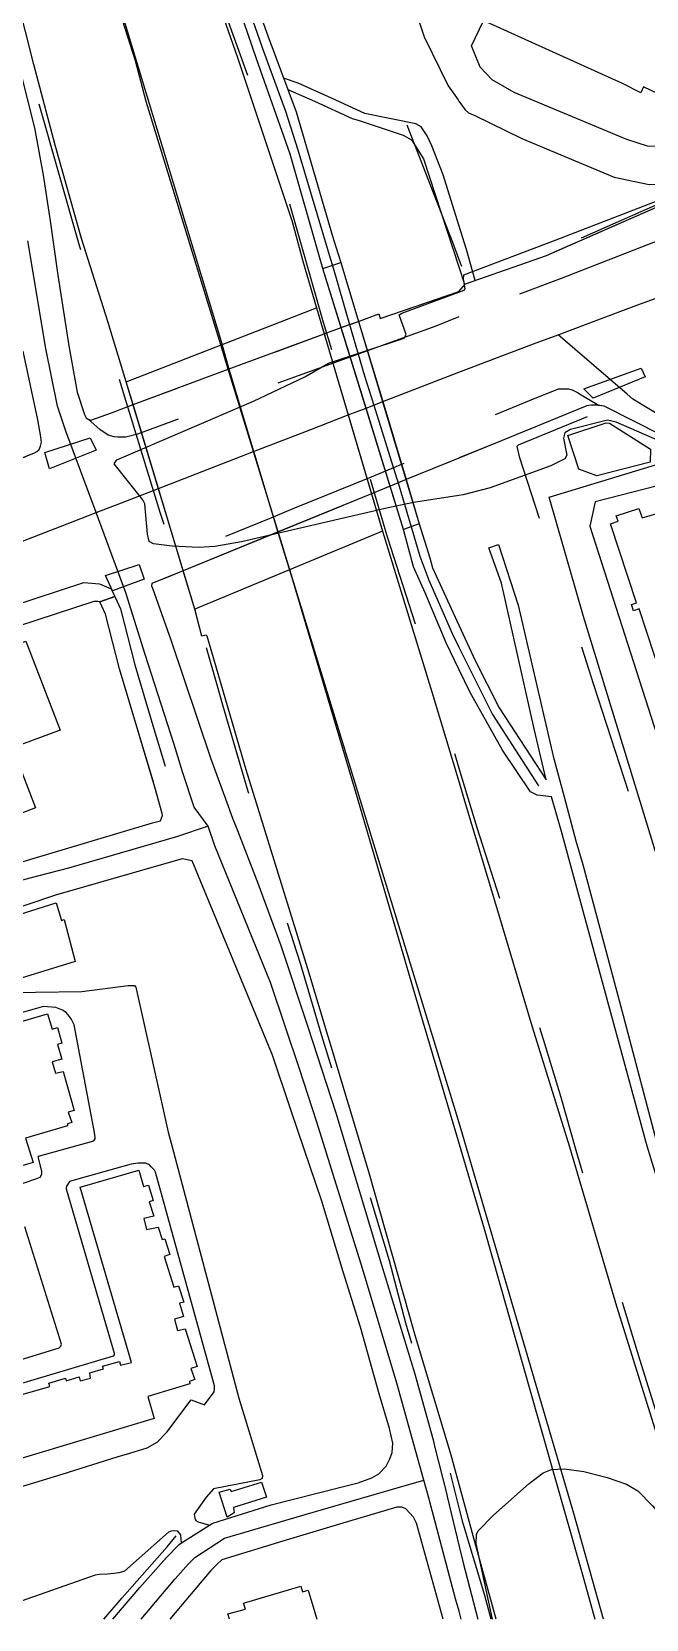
# Model space of a CAD drawing. Header units: millimetres. Extents: x 198785 to 203305, y 542885 to 545889.
# Drawn here: x 202130.2 to 202246.4, y 542885.3 to 543185.8 of the extents above; entities that cross this region are included whole.
import ezdxf

# ---------------------------------------------------------------- set-up
doc = ezdxf.new("R2010")
doc.units = ezdxf.units.MM
doc.linetypes.add('FENCE_25K', pattern=[54.3, 28.7, -9.2, -16.4])
doc.linetypes.add('HIDDEN_IN_25K', pattern=[56.5, 36.5, -20])
for name, color, linetype in [('A0013111', 253, 'Continuous'), ('A0013114', 253, 'Continuous'), ('A0013117', 253, 'Continuous'), ('A0013118', 253, 'Continuous'), ('A0023211', 253, 'Continuous'), ('A0023214', 253, 'Continuous'), ('A0023217', 253, 'Continuous'), ('A0033324', 253, 'Continuous'), ('A0043325', 253, 'Continuous'), ('A0073340', 253, 'Continuous'), ('B0014111', 253, 'Continuous'), ('B0014115', 253, 'Continuous'), ('B0024120', 253, 'Continuous'), ('C0523121', 253, 'Continuous'), ('F0017111', 253, 'Continuous')]:
    doc.layers.add(name, color=color, linetype=linetype)

msp = doc.modelspace()

# ---------------------------------------------------------------- linework, layer by layer
at = {"layer": 'A0013111'}
for points in [[(202119.01, 543335.29), (202135.07, 543283.25), (202154.18, 543223.68), (202169.13, 543180.92), (202179.47, 543149.84), (202181.52, 543142.33), (202184.05, 543133.53), (202185.51, 543128.6), (202190.06, 543113.24), (202194.48, 543098.33), (202196.58, 543091.22), (202200.51, 543078.34), (202205.87, 543060.81), (202211.03, 543043.7), (202212.27, 543039.57), (202218.32, 543019.44), (202224.87, 542997.43), (202231.9, 542974.75), (202240.82, 542944.55), (202248.15, 542921.14), (202252.37, 542907.48), (202254.82, 542901.41), (202258.79, 542893.04), (202263, 542885.31)], [(202218.07, 542885.31), (202217.36, 542887.86), (202213.89, 542900.42), (202211.06, 542910.82), (202209.56, 542916.34), (202202.78, 542938.8), (202193.95, 542970.01), (202182.41, 543008.43), (202170.79, 543046.09), (202163.39, 543071.4), (202163.21, 543071.54), (202162.41, 543071.4), (202161.07, 543076.5), (202158.87, 543083.76), (202154.17, 543099.32), (202149.38, 543115.2), (202148.07, 543119.54), (202144.58, 543130.91), (202139.61, 543146.65), (202134.63, 543164.28), (202130.59, 543179.55), (202125.95, 543198.15)]]:
    msp.add_lwpolyline(points, dxfattribs=at)
at = {"layer": 'A0013114'}
for points in [[(202141.41, 543112.27), (202145.31, 543113.65), (202149.38, 543115.2), (202167.4, 543121.88), (202185.51, 543128.6), (202188.73, 543129.79), (202190.34, 543130.36), (202192.03, 543130.96), (202193.52, 543131.49), (202195.87, 543132.38), (202196.12, 543131.48), (202211, 543136.63), (202212.26, 543138.06), (202227.55, 543143.41), (202260.18, 543157.77), (202289.8, 543169.64), (202324.16, 543182.54), (202344.78, 543190.93)], [(202238.49, 543114.91), (202237.2, 543115.08), (202236.49, 543115.08), (202236.11, 543115.08), (202235.6, 543115.04), (202235.14, 543114.95), (202234.89, 543114.86), (202217.8, 543107.87), (202211.04, 543105.1), (202211.01, 543105.09), (202201.02, 543101), (202199.5, 543100.38), (202198.02, 543099.77), (202194.48, 543098.33), (202176.82, 543091.1), (202158.87, 543083.76), (202152.91, 543081.32)], [(202098.24, 543093.03), (202130.75, 543106.08), (202131.18, 543106.33), (202131.61, 543106.72), (202131.9, 543107.33), (202131.96, 543107.57), (202132.05, 543108.07)], [(202143.08, 543077.85), (202142.71, 543077.96), (202141.97, 543077.96), (202127.54, 543073.21), (202105.52, 543065.44), (202105.46, 543065.09), (202105.48, 543064.86), (202108.1, 543054.4), (202115.9, 543028.73), (202116.46, 543028.31), (202120.36, 543026.63), (202120.58, 543026.63), (202121.23, 543026.67), (202123.69, 543027.27), (202153.09, 543036.04), (202154.58, 543036.42), (202154.97, 543037.42)], [(202166.86, 543040.58), (202168.19, 543036.93), (202169.11, 543034.57)], [(202160.53, 543028.85), (202158.68, 543029.2), (202134.7, 543022.36), (202118.01, 543016.71), (202107.6, 543010.34), (202100.33, 543005.06), (202084.29, 542992.97), (202066.05, 542979.18), (202044.69, 542963.27), (202031.98, 542954.13), (202031.87, 542954.04), (202031.56, 542953.44), (202031.54, 542952.98)], [(202206.4, 542918.07), (202208.66, 542909.14), (202208.8, 542908.56)], [(202145.56, 542885.31), (202150.65, 542891.31), (202155.68, 542896.99), (202158.1, 542899.43), (202158.54, 542899.77), (202163.83, 542903.14), (202164.48, 542903.5), (202175.52, 542906.96), (202188.69, 542910.3), (202191.97, 542911.14), (202194.56, 542912.08), (202195.89, 542912.81), (202197.24, 542914.25), (202197.95, 542915.65)], [(202200.23, 542906.52), (202199.26, 542906.54), (202188.41, 542903.31), (202177.68, 542900.06), (202166.14, 542896.56), (202165.22, 542895.64), (202164.07, 542894.54), (202156.31, 542885.31)]]:
    msp.add_lwpolyline(points, dxfattribs=at)
at = {"layer": 'A0013117'}
for points in [[(202224.56, 543041.93), (202219.28, 543049.81), (202213.14, 543060.74), (202211.02, 543065.11), (202208.59, 543070.12), (202204.62, 543079.59), (202202.43, 543084.49), (202200.56, 543091.55), (202198.02, 543099.77), (202193.45, 543114.55), (202188.73, 543129.79), (202185.28, 543140.96), (202179.1, 543162.6), (202172.73, 543180.64), (202165.62, 543201.5), (202160.09, 543217.4), (202155.61, 543230.73), (202150.6, 543245.48), (202144.46, 543264.26), (202140.13, 543278.48), (202136.11, 543291.95), (202131.91, 543306.21), (202127.14, 543321.16)], [(202168.37, 543203.18), (202174.88, 543185), (202180.22, 543170.6), (202187.13, 543147.11), (202187.73, 543145.04), (202188.69, 543142.1), (202192.03, 543130.96), (202196.59, 543115.77), (202201.02, 543101), (202203.52, 543092.66), (202205.53, 543086.17), (202205.99, 543084.32), (202211.02, 543073.44), (202214.11, 543066.75), (202218.62, 543057.8), (202227.53, 543044.21)], [(202126.48, 543184.67), (202130.77, 543167.6), (202132.35, 543158.65), (202133.71, 543149.98), (202135.18, 543139.69), (202137.23, 543126.32), (202138.79, 543117.54), (202140.17, 543113.35), (202140.5, 543112.69), (202140.9, 543112.42), (202141.41, 543112.27)], [(202132.05, 543108.07), (202132.03, 543108.49), (202131.96, 543109.1), (202131.4, 543112.31), (202128.57, 543125.33)], [(202249.35, 543109.42), (202238.49, 543114.91)], [(202152.91, 543081.32), (202152.86, 543080.9), (202153.04, 543080.48), (202156.5, 543070.66), (202164.1, 543048.18), (202166.86, 543040.58)], [(202154.97, 543037.42), (202154.89, 543037.82), (202153.51, 543042.81), (202150.26, 543053.58), (202146.84, 543065.17), (202144.15, 543075.53), (202143.08, 543077.85)], [(202169.11, 543034.57), (202172.99, 543024.6), (202177.32, 543012.85), (202182.41, 542997.42), (202187.71, 542981.15), (202196.35, 542952.36), (202202.6, 542931.94), (202206.11, 542919.25), (202206.4, 542918.07)], [(202197.95, 542915.65), (202198.37, 542916.85), (202198.52, 542918.66), (202197.87, 542921.43), (202195.92, 542927.98), (202192.39, 542940.62), (202189.14, 542951.04), (202185.08, 542964.45), (202180.61, 542977.64), (202179.16, 542981.94), (202175.73, 542992.09), (202160.53, 543028.85)], [(202208.8, 542908.56), (202211.06, 542899.1), (202211.81, 542896), (202214.58, 542885.31)], [(202208.03, 542885.31), (202203.01, 542903.52), (202202.45, 542904.6), (202200.96, 542906.18), (202200.23, 542906.52)]]:
    msp.add_lwpolyline(points, dxfattribs=at)
at = {"layer": 'A0013118'}
for points in [[(202196.78, 543208), (202204.42, 543184.8), (202208.97, 543175.55), (202210.84, 543172.86), (202210.99, 543172.65), (202212.21, 543170.99), (202212.82, 543170.45), (202214.05, 543169.93), (202222.89, 543165.58), (202240.38, 543158.23), (202247.02, 543156.87), (202251.16, 543156.94), (202255.07, 543157.54), (202260.2, 543159.5), (202264.69, 543162.01), (202269.18, 543165.54), (202271.32, 543168.42), (202273.31, 543172.43), (202275.14, 543176.78), (202281.92, 543174.26), (202283.75, 543167.21)], [(202260.77, 543178.99), (202266.91, 543176.35), (202265.89, 543173.89), (202264.12, 543171.13), (202259.75, 543167.43), (202255.67, 543165.42), (202252.7, 543164.34), (202250.03, 543163.96), (202246.67, 543164.11), (202242.78, 543165.4), (202221.46, 543174.27), (202217.3, 543176.66), (202215.05, 543179.1), (202213.39, 543183.11), (202215.67, 543187.87)], [(202214.06, 543138.69), (202212.42, 543144.54), (202211, 543149.15), (202208.06, 543158.67), (202205.91, 543164.17), (202204.99, 543166.09), (202203.86, 543167.78), (202202.86, 543168.36), (202193.2, 543170.29), (202186.9, 543173.18), (202180.59, 543176.06), (202177.85, 543176.97)], [(202178.63, 543174.87), (202183.71, 543172.62), (202190.83, 543169.33), (202191.97, 543169.05), (202200.44, 543166.2), (202202.05, 543165.31), (202204.34, 543161.71), (202211, 543141.29), (202212.07, 543138)], [(202259.11, 542995), (202234.58, 543075.09), (202228.05, 543097.68), (202252.38, 543105.09)], [(202253.49, 543101.11), (202236.75, 543096.78), (202235.8, 543092.21), (202249.01, 543050.92)], [(202227.53, 543044.21), (202225.23, 543053.85), (202219.07, 543081.4), (202216.69, 543088.07), (202218.5, 543088.7), (202222.22, 543077.25), (202228.86, 543048.69), (202230.94, 543040.98), (202233.1, 543032.64), (202234.46, 543028.13), (202242.08, 542999.57), (202248.67, 542974.48), (202256.77, 542949.12), (202263.4, 542930.11), (202264, 542928.75), (202267.87, 542925.33), (202270.32, 542924.01), (202274.44, 542914.47), (202281.33, 542896.35), (202286.19, 542886.05), (202286.69, 542885.31)], [(202284.66, 542885.31), (202282.07, 542889.48), (202280.55, 542891.73), (202278.36, 542894.7), (202275.85, 542900.17), (202271.61, 542911.71), (202267.04, 542923), (202266.51, 542923.52), (202263.5, 542925.77), (202262.38, 542926.72), (202260.82, 542930.76), (202254.57, 542948.9), (202246.59, 542974.82), (202240.3, 542998), (202230.42, 543034.4), (202228.5, 543040.98), (202225.8, 543041.25), (202224.56, 543041.93)], [(202118.01, 543016.71), (202120.55, 543005.84), (202121.36, 543004.49), (202122.77, 543003.84), (202130.92, 543004), (202139.68, 543004.13), (202148.44, 543005.28), (202149.67, 543005.26), (202149.91, 543004.92), (202154.5, 542984.28), (202156, 542977.51), (202156.75, 542974.69), (202169.38, 542927.15), (202173.87, 542912.5), (202173.79, 542911.92), (202173.36, 542911.7), (202164.58, 542909.96), (202163.18, 542908.43), (202160.95, 542905.17), (202161.06, 542904.46), (202161.28, 542903.98), (202161.72, 542903.73), (202163.83, 542903.14)], [(202113.01, 542962.57), (202131.17, 542968.7), (202131.81, 542969.01), (202132.1, 542969.52), (202132.14, 542970.1), (202131.52, 542972.58), (202131.5, 542972.94), (202141.95, 542975.85), (202142.21, 542976.23), (202142.21, 542976.48), (202142.1, 542977.43), (202138.25, 542997.78), (202137.7, 542998.92), (202137.14, 542999.7), (202136.65, 543000.19), (202136.05, 543000.6), (202134.79, 543001.1), (202132.46, 543001.25), (202124.89, 542999.12)], [(202120.4, 542908.05), (202135.99, 542912.78), (202146.39, 542916.03), (202148.79, 542916.74), (202152.04, 542917.72), (202153.94, 542918.83), (202155.76, 542920.73), (202160.39, 542926.86), (202162.87, 542925.86), (202164.74, 542928.36), (202164.8, 542928.9), (202164.8, 542929.46), (202153.6, 542969.95), (202153.43, 542970.31), (202152.81, 542970.95), (202152.46, 542971.3), (202151.8, 542971.61), (202151.57, 542971.63), (202150.35, 542971.6), (202149.01, 542971.43), (202140.7, 542969.1), (202137.39, 542968.14), (202137.03, 542967.68), (202136.78, 542967.27), (202136.74, 542966.99), (202136.71, 542966.76), (202145.8, 542935.65), (202145.8, 542935.38), (202145.61, 542935.07), (202111.33, 542924.87)], [(202116.96, 542930.99), (202135.42, 542936.66), (202135.74, 542937), (202135.83, 542937.36), (202128.93, 542959.57)], [(202158.54, 542899.77), (202158.44, 542901.26), (202157.84, 542901.97), (202156.97, 542902.04), (202156.58, 542901.99), (202156.09, 542901.81), (202147.76, 542894.43), (202147.36, 542894.31), (202146.67, 542894.09), (202145.81, 542893.96), (202144.54, 542893.82), (202143.01, 542893.76), (202142.21, 542893.67), (202123.5, 542887.07)]]:
    msp.add_lwpolyline(points, dxfattribs=at)
at = {"layer": 'A0023211'}
msp.add_lwpolyline([(202238.36, 542885.31), (202235.77, 542894.52), (202232.74, 542905.29), (202211.04, 542979.27), (202179.01, 543083.94), (202176.82, 543091.1), (202172.17, 543106.3), (202167.4, 543121.88), (202165.99, 543126.51), (202151.88, 543172.6), (202149.86, 543180.24), (202140.07, 543210.91), (202136.23, 543225.21), (202121.86, 543272.22)], dxfattribs=at)
at = {"layer": 'A0023214'}
for points in [[(202101.93, 543079.06), (202136.91, 543092.63), (202142.38, 543094.75), (202147.22, 543096.63), (202154.17, 543099.32), (202172.17, 543106.3), (202182.99, 543110.49), (202190.06, 543113.24), (202193.45, 543114.55), (202194.91, 543115.11), (202196.59, 543115.77), (202198.25, 543116.41), (202211.01, 543121.36), (202225.14, 543126.69), (202229.76, 543128.43), (202237.27, 543131.26), (202244.68, 543134.05), (202256.3, 543138.27), (202266.41, 543141.93), (202340.56, 543170.56), (202347.97, 543173.21), (202353.25, 543175.03), (202359.86, 543177.54), (202419.85, 543200.99)], [(202163.59, 543035.41), (202157.58, 543033.39), (202137.15, 543027.47), (202131.56, 543026.01), (202128.89, 543025.33), (202119.5, 543022.59), (202114.16, 543019.37)], [(202150.94, 542885.31), (202157.36, 542892.93), (202159.88, 542895.77), (202161.08, 542896.99), (202166.69, 542900.67), (202181.96, 542905.14), (202199.32, 542910.16), (202204.39, 542911.63)]]:
    msp.add_lwpolyline(points, dxfattribs=at)
at = {"layer": 'A0023217'}
for points in [[(202167, 543202.34), (202173.8, 543182.82), (202178.19, 543170.73), (202180.52, 543163.44), (202186.66, 543142.94), (202187.07, 543141.56), (202190.34, 543130.36), (202193.18, 543120.63), (202194.91, 543115.11), (202199.21, 543101.34), (202199.5, 543100.38), (202201.95, 543092.07), (202203.6, 543086.49), (202205.29, 543081.98), (202205.3, 543081.95), (202209.8, 543071.78), (202211.02, 543069.27), (202217.37, 543056.58), (202226.03, 543043.06)], [(202211.44, 542885.31), (202211.07, 542886.84), (202210.38, 542889.18), (202205.46, 542907.76), (202205.39, 542908.02), (202204.39, 542911.63), (202202.87, 542917.06), (202199.26, 542929.96), (202192.75, 542951.7), (202184.16, 542979.4), (202180.79, 542989.68), (202178.24, 542997.4), (202175.4, 543005.82), (202164.82, 543031.71), (202163.59, 543035.41), (202160.92, 543039), (202158.81, 543045.49), (202157.18, 543050.88), (202151.67, 543067.91), (202148, 543079.59), (202142.38, 543094.75), (202136.68, 543110.15), (202135.09, 543114.92), (202132.9, 543125.83), (202129.51, 543146.22)], [(202323.38, 543074.22), (202321.08, 543074.93), (202318.91, 543075.6), (202311.87, 543079.15), (202289.54, 543090.56), (202267.54, 543102.67), (202252.67, 543110.93), (202243.88, 543116.25), (202242.82, 543117.17), (202229.76, 543128.43)]]:
    msp.add_lwpolyline(points, dxfattribs=at)
at = {"layer": 'A0033324', "linetype": 'HIDDEN_IN_25K', "flags": 128}
for points in [[(202211, 543131.81), (202206.63, 543130.08), (202150.2, 543109.63), (202148.03, 543109.07), (202146.53, 543109.07), (202145.81, 543109.13), (202144.7, 543109.43), (202143.09, 543110.48), (202140.9, 543112.42), (202141.41, 543112.27), (202145.31, 543113.65), (202149.38, 543115.2), (202167.49, 543121.91), (202185.51, 543128.6), (202188.73, 543129.79), (202192.03, 543130.96), (202193.52, 543131.49), (202195.87, 543132.38), (202196.12, 543131.48), (202211, 543136.63), (202212.26, 543138.06), (202227.55, 543143.41), (202260.18, 543157.77), (202289.8, 543169.64), (202324.16, 543182.54), (202344.78, 543190.93), (202344.7, 543186.67), (202344.39, 543186), (202342.87, 543184.51), (202324.65, 543176.83), (202286.01, 543162.23), (202263.38, 543151.99), (202230.34, 543139.09), (202211, 543131.81)], [(202233.82, 543117.22), (202237.56, 543115.03), (202237.2, 543115.08), (202236.49, 543115.08), (202236.11, 543115.08), (202235.6, 543115.04), (202235.14, 543114.95), (202234.89, 543114.86), (202217.8, 543107.87), (202211.01, 543105.09), (202201.02, 543101), (202198.02, 543099.77), (202194.48, 543098.33), (202176.79, 543091.09), (202158.87, 543083.76), (202152.91, 543081.32), (202153.81, 543083.47), (202154.28, 543084.29), (202155.59, 543085.66), (202157.13, 543086.29), (202175.92, 543093.97), (202179.66, 543095.51), (202194.15, 543101.43), (202208.53, 543107.31), (202209.77, 543108.9), (202211.01, 543110.49), (202224.38, 543115.96), (202229.82, 543118.19), (202231.73, 543118.17), (202232.43, 543118.01), (202233.57, 543117.4), (202233.82, 543117.22)], [(202100.06, 543090.53), (202099.74, 543090.49), (202098.24, 543093.03), (202130.75, 543106.08), (202131.18, 543106.33), (202131.61, 543106.72), (202131.9, 543107.33), (202132.05, 543108.07), (202132.3, 543104.02), (202132.14, 543103.67), (202131.68, 543103.22), (202116.7, 543097.21), (202100.06, 543090.53)], [(202145.92, 543078.86), (202143.08, 543077.85), (202142.71, 543077.96), (202141.97, 543077.96), (202127.54, 543073.21), (202105.52, 543065.44), (202105.21, 543067.6), (202105.3, 543068.11), (202105.66, 543069.06), (202106.54, 543070.04), (202126.25, 543076.99), (202140.1, 543081.56), (202143.05, 543081.31), (202145.24, 543080.35), (202145.74, 543079.25), (202145.92, 543078.86)], [(202143.08, 543077.85), (202145.92, 543078.86), (202146.99, 543076.54), (202149.73, 543065.98), (202153.14, 543054.44), (202156.39, 543043.64), (202157.6, 543039.27), (202157.69, 543038.69), (202157.51, 543038.28), (202157.16, 543037.85), (202154.58, 543036.42), (202154.97, 543037.42), (202154.89, 543037.82), (202153.51, 543042.81), (202150.26, 543053.58), (202146.84, 543065.17), (202144.15, 543075.53), (202143.08, 543077.85)]]:
    msp.add_lwpolyline(points, dxfattribs=at)
at = {"layer": 'A0043325'}
for points in [[(202246.24, 543120.49), (202236.39, 543116.4), (202234.65, 543118.16), (202245.46, 543122.12), (202246.24, 543120.49)], [(202142.4, 543106.6), (202133.58, 543103.04), (202132.68, 543106.12), (202141.3, 543108.89), (202142.4, 543106.6)], [(202151.51, 543082.17), (202145.5, 543079.97), (202144.18, 543082.84), (202150.53, 543084.95), (202151.51, 543082.17)]]:
    msp.add_lwpolyline(points, dxfattribs=at)
at = {"layer": 'A0073340'}
for points in [[(202203.52, 543092.66), (202200.56, 543091.55), (202185.28, 543140.96), (202188.69, 543142.1), (202203.52, 543092.66)], [(202196.58, 543091.22), (202161.07, 543076.5), (202148.07, 543119.54), (202184.05, 543133.53), (202196.58, 543091.22)]]:
    msp.add_lwpolyline(points, dxfattribs=at)
at = {"layer": 'B0014111'}
for points in [[(202247.15, 543104.29), (202237.11, 543101.74), (202233.71, 543102.99), (202231.6, 543109.34), (202238.87, 543111.74), (202239.5, 543111.72), (202247.27, 543106.75), (202247.15, 543104.29)], [(202130.96, 543038.91), (202118.62, 543034.14), (202107.97, 543062.24), (202129.12, 543070.43), (202135.6, 543053.61), (202126.58, 543050.25), (202130.96, 543038.91)], [(202134.87, 543020.88), (202135.85, 543017.58), (202136.37, 543017.73), (202138.42, 543009.79), (202124.04, 543005.38), (202120.8, 543016.5), (202134.87, 543020.88)], [(202173.65, 542911.24), (202174.59, 542908.39), (202168.39, 542906.44), (202168.5, 542905.44), (202167.16, 542904.6), (202165.67, 542909.38), (202167.77, 542909.94), (202167.91, 542909.48), (202173.65, 542911.24)], [(202167.63, 542885.31), (202167.33, 542886.32), (202170.62, 542887.24), (202170.25, 542888.35), (202181.12, 542891.58)], [(202181.12, 542891.58), (202181.41, 542890.5), (202182.5, 542890.8), (202184.15, 542885.31)]]:
    msp.add_lwpolyline(points, dxfattribs=at)
at = {"layer": 'B0014115'}
for points in [[(202263.83, 543196.95), (202253.42, 543174.96), (202252.69, 543172.12), (202245.94, 543175.34), (202245.44, 543174.24), (202241.92, 543176), (202210.99, 543189.99)], [(202249.43, 543063.3), (202245.08, 543076.54), (202244.02, 543076.2), (202243.66, 543077.37), (202244.58, 543077.69), (202239.68, 543092.63), (202241.11, 543093.15), (202240.76, 543094.18), (202245.04, 543095.52), (202245.65, 543093.78), (202250.62, 543095.25)], [(202133.18, 542999.89), (202134.1, 542997.02), (202135.08, 542997.29), (202135.89, 542994.37), (202135.1, 542994.09), (202135.89, 542991.3), (202134.1, 542990.83), (202134.69, 542988.66), (202136.17, 542988.96), (202138.22, 542981.57), (202137.12, 542981.26), (202137.78, 542979.35), (202136.97, 542979.08), (202136.98, 542978.68), (202129.04, 542976.36), (202130.48, 542971.77), (202092.35, 542960.6)], [(202122.15, 542996.66), (202133.18, 542999.89)], [(202150.46, 542970.32), (202151.38, 542967.23), (202152.3, 542967.47), (202153.17, 542964.55), (202152.44, 542964.32), (202153.28, 542961.62), (202151.43, 542961.14), (202151.95, 542959.08), (202154.12, 542959.51), (202154.87, 542957.18), (202155.38, 542957.33), (202156.33, 542954.32), (202155.28, 542953.95), (202157.12, 542948.18), (202158, 542948.39), (202158.96, 542945.32), (202158.18, 542945.11), (202158.92, 542942.61), (202157.19, 542942.09), (202157.81, 542939.93), (202159.21, 542940.3), (202161.49, 542933.17), (202160.33, 542932.78), (202161.07, 542930.66), (202160.06, 542930.28), (202160.14, 542929.84), (202152.17, 542927.44), (202153.4, 542923.28), (202114.31, 542911.59)], [(202127.71, 542927.63), (202133.64, 542929.36), (202133.43, 542929.98), (202136.62, 542930.94), (202136.72, 542930.46), (202139.17, 542931.18), (202139.39, 542930.46), (202141.31, 542930.96), (202141.18, 542931.96), (202143.82, 542932.68), (202143.61, 542933.22), (202146.79, 542934.07), (202146.98, 542933.37), (202149.06, 542933.89), (202139.41, 542967.06), (202150.46, 542970.32)]]:
    msp.add_lwpolyline(points, dxfattribs=at)
at = {"layer": 'B0024120', "linetype": 'FENCE_25K', "flags": 128}
for points in [[(202217.14, 542885.31), (202215.89, 542889.79), (202211.79, 542903.46), (202211.06, 542906.37), (202208.69, 542915.86), (202206.09, 542924.17), (202204, 542931.32), (202200.96, 542941.36), (202197.88, 542953.14), (202193.96, 542966.12), (202191.06, 542975.57), (202188.37, 542984.85), (202185.11, 542995.75), (202181.06, 543009.4), (202176.75, 543022.91), (202171.14, 543042), (202166.33, 543058.33), (202165.34, 543061.94), (202162.84, 543070.79), (202161.86, 543070.58), (202156.04, 543089.93), (202154.54, 543094.78), (202147.84, 543116.61), (202141.5, 543137.49), (202139.18, 543145.49), (202131.01, 543174.33), (202125.1, 543198.61), (202118.28, 543224.61), (202113.3, 543242.82), (202109.84, 543255.14), (202104.1, 543273.9), (202097.23, 543295.85), (202092.33, 543312.28), (202086.5, 543331.8), (202083.07, 543342.6), (202077.88, 543360.15), (202072.93, 543376.53), (202067.22, 543395.55), (202062.6, 543411.48), (202056.3, 543431.95), (202047.57, 543460.91), (202041.81, 543481.23), (202036.93, 543497.61), (202032.09, 543513.2), (202027.19, 543529.07), (202019.09, 543553.55), (202015.84, 543564.8), (202011.05, 543580.92), (202006.28, 543596.63), (202002.39, 543609.36), (201998.74, 543621.31), (201994.31, 543636.29), (201988.76, 543654.92), (201981.76, 543678.1), (201975.22, 543699.17), (201970.56, 543715.13), (201963.98, 543736.53), (201958.01, 543756.32), (201952.21, 543775.51), (201947.22, 543791.32), (201942.17, 543808.9), (201934.59, 543834.02), (201929.08, 543852.65), (201922.59, 543873.68), (201916.84, 543892.4), (201901.51, 543941.87), (201892.55, 543971.75), (201882.04, 544007.3), (201875.05, 544031.16), (201867.35, 544058.14), (201860.22, 544082.88), (201851.27, 544112.32), (201845.99, 544129.33), (201840.53, 544147.15), (201834.75, 544166.47), (201829.77, 544182.76), (201824.52, 544199.55), (201818.86, 544219.4), (201812.32, 544240.2), (201807.48, 544256.42), (201802.39, 544272.63), (201799.93, 544281.61), (201798.2, 544286.5), (201793.41, 544299.96), (201786.32, 544320.12), (201774.68, 544352.8), (201768.76, 544370.18), (201760.88, 544394.99), (201754.9, 544414.84), (201745.58, 544444.9), (201739.23, 544465.95), (201732.19, 544488.74), (201727.89, 544504.35), (201727.89, 544504.35)], [(201770.4, 544504.36), (201770.4, 544504.36), (201785.33, 544455.28), (201794.41, 544425.75), (201798.99, 544407.61), (201804.28, 544388.14), (201811.12, 544360.89), (201815.83, 544339.85), (201818.79, 544329.36), (201823.44, 544313.52), (201829.51, 544293.62), (201835.65, 544273.22), (201842.03, 544253.2), (201847.91, 544232.99), (201854.47, 544211.69), (201860.54, 544191.32), (201866.45, 544171.79), (201873.21, 544148.85), (201884.3, 544113.4), (201890.46, 544093.16), (201896.63, 544072.98), (201906.2, 544042.15), (201917.08, 544007.6), (201925.07, 543981.12), (201935.52, 543946.69), (201952.76, 543888.69), (202003.01, 543719.21), (202021.36, 543659.94), (202035.29, 543613.52), (202041.54, 543592.48), (202052.13, 543557.91), (202057.13, 543541.64), (202063.59, 543519.77), (202070.8, 543495.4), (202079.08, 543469.48), (202086.08, 543446.97), (202094.08, 543420.34), (202102.04, 543394.6), (202109.51, 543369.26), (202116.78, 543345.59), (202123.65, 543322.06), (202130.2, 543300.78), (202138.06, 543275.83), (202143.95, 543256.7), (202149.73, 543239.71), (202157.64, 543215.97), (202164.25, 543196.45), (202171.6, 543176.01), (202176.37, 543161.61), (202178.79, 543153.85), (202185.31, 543130.8), (202191.15, 543111.62), (202197.51, 543090.01), (202202.97, 543073.05), (202207.04, 543059.94), (202210.63, 543047.74), (202211.02, 543046.42), (202214.38, 543035.18), (202218.91, 543021.16), (202222.62, 543008.94), (202226.97, 542995.09), (202230.29, 542984.14), (202233.12, 542974.1), (202236.73, 542961.8), (202240.86, 542948.7), (202245.18, 542934.56), (202248.42, 542924.06), (202250.67, 542916.58), (202254.08, 542906.51), (202256.84, 542900.24), (202260.59, 542892.72), (202263.76, 542886.82), (202264.52, 542885.31)], [(202445.34, 543332.66), (202476.5, 543250.16), (202476.63, 543248.74), (202476.02, 543246.72), (202475.55, 543245.37), (202474.2, 543243.14), (202378.79, 543205.16), (202264.97, 543160.36), (202232.25, 543145.84), (202227.57, 543143.76), (202214.24, 543138.9), (202212.33, 543139.17), (202211, 543142.81), (202210.07, 543145.39), (202197.76, 543176.97), (202184.69, 543208.76), (202176.96, 543228.51), (202168.4, 543252.28), (202160.38, 543274.08), (202150.83, 543299.95), (202144.39, 543318.24)], [(202280.65, 543086.93), (202279.07, 543087.13), (202276.78, 543088.29), (202275.44, 543092.35), (202269.65, 543096.02), (202250.23, 543107.14), (202239.75, 543112.96), (202238.47, 543113.32), (202237.08, 543113.44), (202236.35, 543113.32), (202222.24, 543107.54), (202221.96, 543107.26), (202222.39, 543105.36), (202236.49, 543062.24), (202246.38, 543031.81), (202253.08, 543010.81), (202259.11, 542995), (202258.89, 542993.6), (202267.51, 542965.15), (202281.85, 542922.8), (202280.79, 542922.19), (202284.93, 542903.1), (202288.5, 542885.68), (202289.27, 542885.31)], [(202143.83, 542885.31), (202147.35, 542889.35), (202155.83, 542899.02), (202157.53, 542901.11)]]:
    msp.add_lwpolyline(points, dxfattribs=at)
at = {"layer": 'C0523121'}
msp.add_lwpolyline([(202115.23, 543295.26), (202134.89, 543230.18), (202153.03, 543170.1), (202166.02, 543127.17), (202167.49, 543121.91), (202167.72, 543121.07), (202176.79, 543091.09), (202179.59, 543081.83), (202191.92, 543040.4), (202203.75, 542999.91), (202211.04, 542975.24), (202215.79, 542959.18), (202226.09, 542923.01), (202234.29, 542893.98), (202236.74, 542885.31)], dxfattribs=at)
at = {"layer": 'F0017111'}
for points, elevation in [([(202251.89, 543107.01), (202240.78, 543111.91), (202239.13, 543112.26), (202232.12, 543110.47), (202231.06, 543109.85), (202230.79, 543108.87), (202231.41, 543105.63), (202231.01, 543104.92), (202228.37, 543103.61), (202216.9, 543099.45), (202211.82, 543098.14), (202211.01, 543098.02), (202202.42, 543096.7), (202197.06, 543095.51), (202169.89, 543089.26), (202164.83, 543088.34), (202161.79, 543088.13), (202156.76, 543088.41), (202153.26, 543088.88), (202152.45, 543089.28), (202152.13, 543090.67), (202151.63, 543096.44), (202151.26, 543097.21), (202145.81, 543103.99), (202146.32, 543104.73), (202172.13, 543115.83), (202181.9, 543120.45), (202186.32, 543123.03), (202200.66, 543127.8), (202201.02, 543128.44), (202199.68, 543132.19), (202200.24, 543132.51), (202211, 543136.49), (202212.02, 543136.87), (202212.19, 543137.09), (202211.89, 543138.97), (202211.94, 543139.75), (202229.39, 543146.4), (202264.34, 543159.88)], 20), ([(202217.33, 542885.31), (202214.3, 542899.62), (202214.32, 542901.32), (202214.68, 542902.07), (202217.55, 542904.99), (202224.31, 542911.03), (202226.95, 542913.02), (202228.52, 542913.66), (202230.89, 542913.78), (202234.61, 542913.27), (202239.05, 542912.13), (202242.68, 542910.85), (202244.83, 542909.6), (202247.63, 542906.8), (202252.58, 542900.87), (202264.37, 542885.31)], 30)]:
    msp.add_lwpolyline(points, dxfattribs=dict(at, elevation=elevation))

doc.saveas('drawing.dxf')
